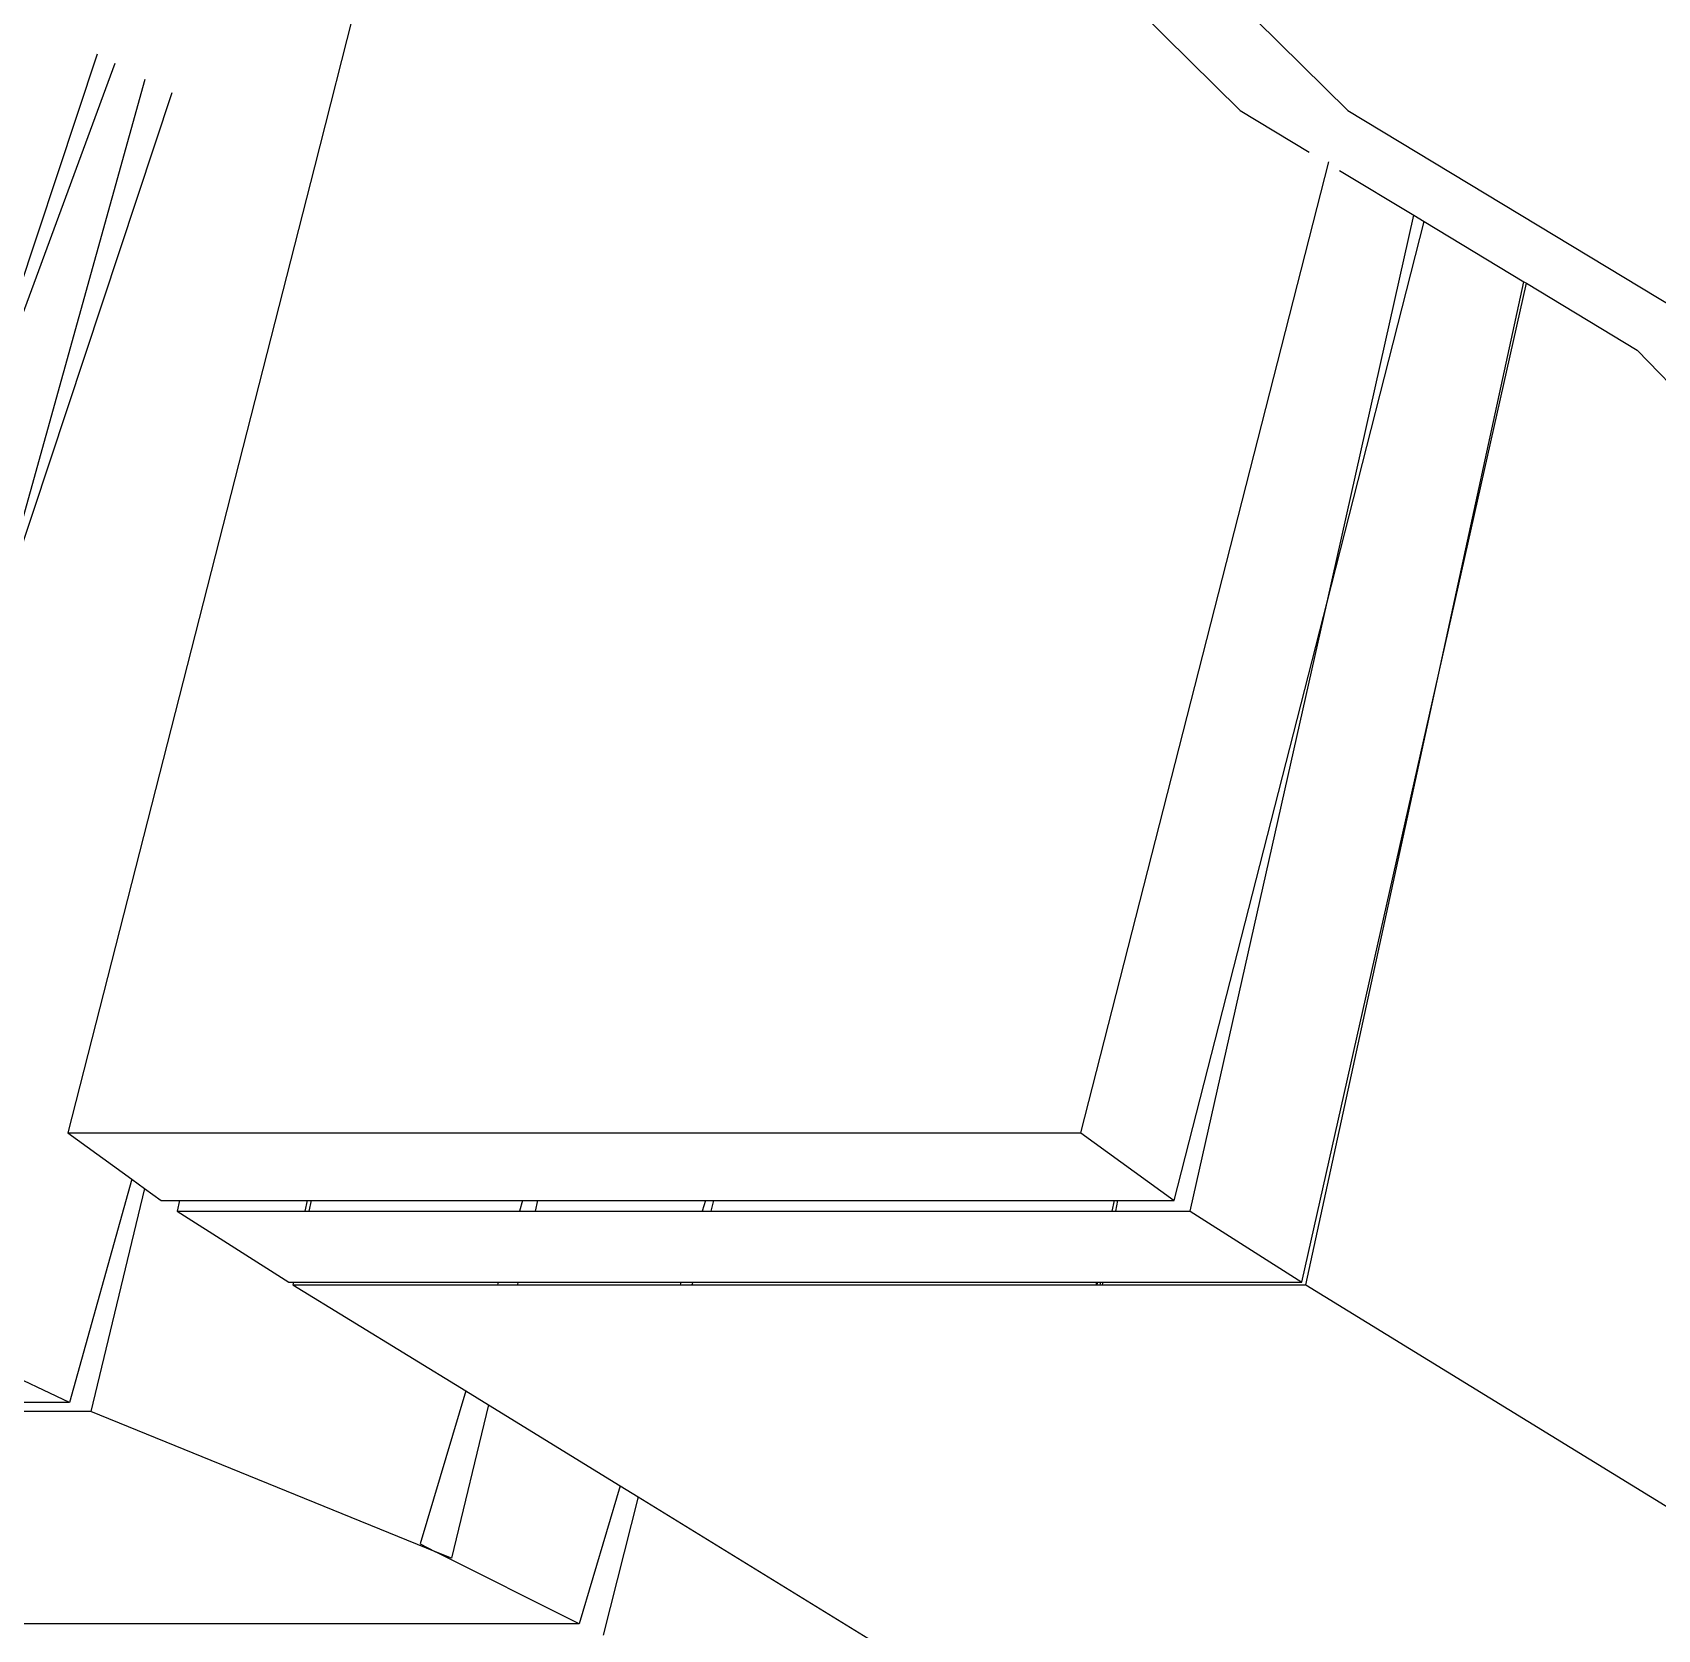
# Model space of a CAD drawing. Extents: x -24961 to 905641, y -154323 to 635957.
# Drawn here: x 395277.1 to 395390.9, y -131194.1 to -131082.3 of the extents above; entities that cross this region are included whole.
import ezdxf

# ---------------------------------------------------------------- set-up
doc = ezdxf.new("R2010")
doc.units = 0
doc.header["$LTSCALE"] = 1000
doc.header["$MEASUREMENT"] = 0

msp = doc.modelspace()

# ---------------------------------------------------------------- linework, layer by layer
for p, q in [((395300.96, -131075.56), (395296.84, -131091.69)), ((395357.23, -131075.92), (395369.23, -131087.74)), ((395354.6, -131080.76), (395361.68, -131087.74)), ((395281.62, -131083.81), (395268.32, -131123.91)), ((395282.86, -131084.45), (395268.32, -131123.91)), ((395273.5, -131126.81), (395285, -131085.55)), ((395286.85, -131086.52), (395273.5, -131126.81)), ((395361.68, -131087.74), (395366.52, -131090.66)), ((395369.23, -131087.74), (395397.04, -131104.54)), ((395350.52, -131159.36), (395367.89, -131091.35)), ((395296.84, -131091.69), (395279.57, -131159.36)), ((395368.65, -131091.95), (395373.85, -131095.09)), ((395367.77, -131122.18), (395373.85, -131095.09)), ((395367.77, -131122.18), (395374.57, -131095.53)), ((395373.85, -131095.09), (395374.57, -131095.53)), ((395374.57, -131095.53), (395381.55, -131099.74)), ((395375.59, -131127.16), (395381.55, -131099.74)), ((395375.59, -131127.16), (395381.73, -131099.85)), ((395381.55, -131099.74), (395381.73, -131099.85)), ((395381.73, -131099.85), (395389.49, -131104.54)), ((395389.49, -131104.54), (395402.2, -131117.64)), ((395357.07, -131164.09), (395367.77, -131122.18)), ((395358.18, -131164.84), (395367.77, -131122.18)), ((395366.01, -131169.82), (395375.59, -131127.16)), ((395366.29, -131169.99), (395375.59, -131127.16)), ((395279.57, -131159.36), (395350.52, -131159.36)), ((395279.57, -131159.36), (395284.06, -131162.6)), ((395350.52, -131159.36), (395357.07, -131164.09)), ((395284.06, -131162.6), (395279.7, -131178.23)), ((395284.06, -131162.6), (395284.94, -131163.24)), ((395284.94, -131163.24), (395281.18, -131178.87)), ((395284.94, -131163.24), (395286.11, -131164.09)), ((395286.11, -131164.09), (395287.4, -131164.09)), ((395287.4, -131164.09), (395287.23, -131164.84)), ((395287.4, -131164.09), (395296.34, -131164.09)), ((395296.34, -131164.09), (395296.17, -131164.84)), ((395296.34, -131164.09), (395296.62, -131164.09)), ((395296.62, -131164.09), (395296.45, -131164.84)), ((395296.62, -131164.09), (395311.42, -131164.09)), ((395311.42, -131164.09), (395311.2, -131164.84)), ((395311.42, -131164.09), (395312.48, -131164.09)), ((395312.48, -131164.09), (395312.3, -131164.84)), ((395312.48, -131164.09), (395324.23, -131164.09)), ((395324.23, -131164.09), (395324, -131164.84)), ((395324.23, -131164.09), (395324.8, -131164.09)), ((395324.8, -131164.09), (395324.6, -131164.84)), ((395324.8, -131164.09), (395352.87, -131164.09)), ((395352.87, -131164.09), (395352.7, -131164.84)), ((395352.87, -131164.09), (395353.1, -131164.09)), ((395353.1, -131164.09), (395352.96, -131164.84)), ((395353.1, -131164.09), (395357.07, -131164.09)), ((395287.23, -131164.84), (395295.06, -131169.82)), ((395287.23, -131164.84), (395296.17, -131164.84)), ((395296.17, -131164.84), (395296.45, -131164.84)), ((395296.45, -131164.84), (395311.2, -131164.84)), ((395311.2, -131164.84), (395312.3, -131164.84)), ((395312.3, -131164.84), (395324, -131164.84)), ((395324, -131164.84), (395324.6, -131164.84)), ((395324.6, -131164.84), (395352.7, -131164.84)), ((395352.7, -131164.84), (395352.96, -131164.84)), ((395352.96, -131164.84), (395358.18, -131164.84)), ((395358.18, -131164.84), (395366.01, -131169.82)), ((395279.7, -131178.23), (395261.54, -131169.68)), ((395295.06, -131169.82), (395295.37, -131169.82)), ((395295.37, -131169.82), (395295.33, -131169.99)), ((395295.33, -131169.99), (395307.44, -131177.43)), ((395295.33, -131169.99), (395309.66, -131169.99)), ((395295.37, -131169.82), (395309.71, -131169.82)), ((395309.71, -131169.82), (395309.66, -131169.99)), ((395309.66, -131169.99), (395311.06, -131169.99)), ((395309.71, -131169.82), (395311.1, -131169.82)), ((395311.1, -131169.82), (395311.06, -131169.99)), ((395311.06, -131169.99), (395322.47, -131169.99)), ((395311.1, -131169.82), (395322.52, -131169.82)), ((395322.52, -131169.82), (395322.47, -131169.99)), ((395322.47, -131169.99), (395323.29, -131169.99)), ((395322.52, -131169.82), (395323.34, -131169.82)), ((395323.34, -131169.82), (395323.29, -131169.99)), ((395323.29, -131169.99), (395351.58, -131169.99)), ((395323.34, -131169.82), (395351.62, -131169.82)), ((395351.62, -131169.82), (395351.58, -131169.99)), ((395351.58, -131169.99), (395351.67, -131169.99)), ((395351.62, -131169.82), (395351.72, -131169.82)), ((395351.67, -131169.99), (395351.72, -131169.82)), ((395351.67, -131169.99), (395351.86, -131169.99)), ((395351.72, -131169.82), (395351.91, -131169.82)), ((395351.91, -131169.82), (395351.86, -131169.99)), ((395351.86, -131169.99), (395352.03, -131169.99)), ((395351.91, -131169.82), (395352.06, -131169.82)), ((395352.06, -131169.82), (395352.03, -131169.99)), ((395352.03, -131169.99), (395366.29, -131169.99)), ((395352.06, -131169.82), (395366.01, -131169.82)), ((395366.29, -131169.99), (395415.92, -131200.48)), ((395307.44, -131177.43), (395304.24, -131188.14)), ((395307.44, -131177.43), (395309.03, -131178.41)), ((395281.18, -131178.87), (395216.75, -131178.87)), ((395279.7, -131178.23), (395216.91, -131178.23)), ((395305.33, -131188.69), (395281.18, -131178.87)), ((395309.03, -131178.41), (395306.45, -131189.14)), ((395309.03, -131178.41), (395318.26, -131184.08)), ((395318.26, -131184.08), (395315.38, -131193.74)), ((395319.52, -131184.85), (395317.06, -131194.53)), ((395318.26, -131184.08), (395319.52, -131184.85)), ((395319.52, -131184.85), (395343.41, -131199.53)), ((395304.24, -131188.14), (395305.33, -131188.69)), ((395315.38, -131193.74), (395305.33, -131188.69)), ((395306.45, -131189.14), (395305.33, -131188.69)), ((395315.38, -131193.74), (395252.83, -131193.74))]:
    msp.add_line(p, q)

doc.saveas('drawing.dxf')
